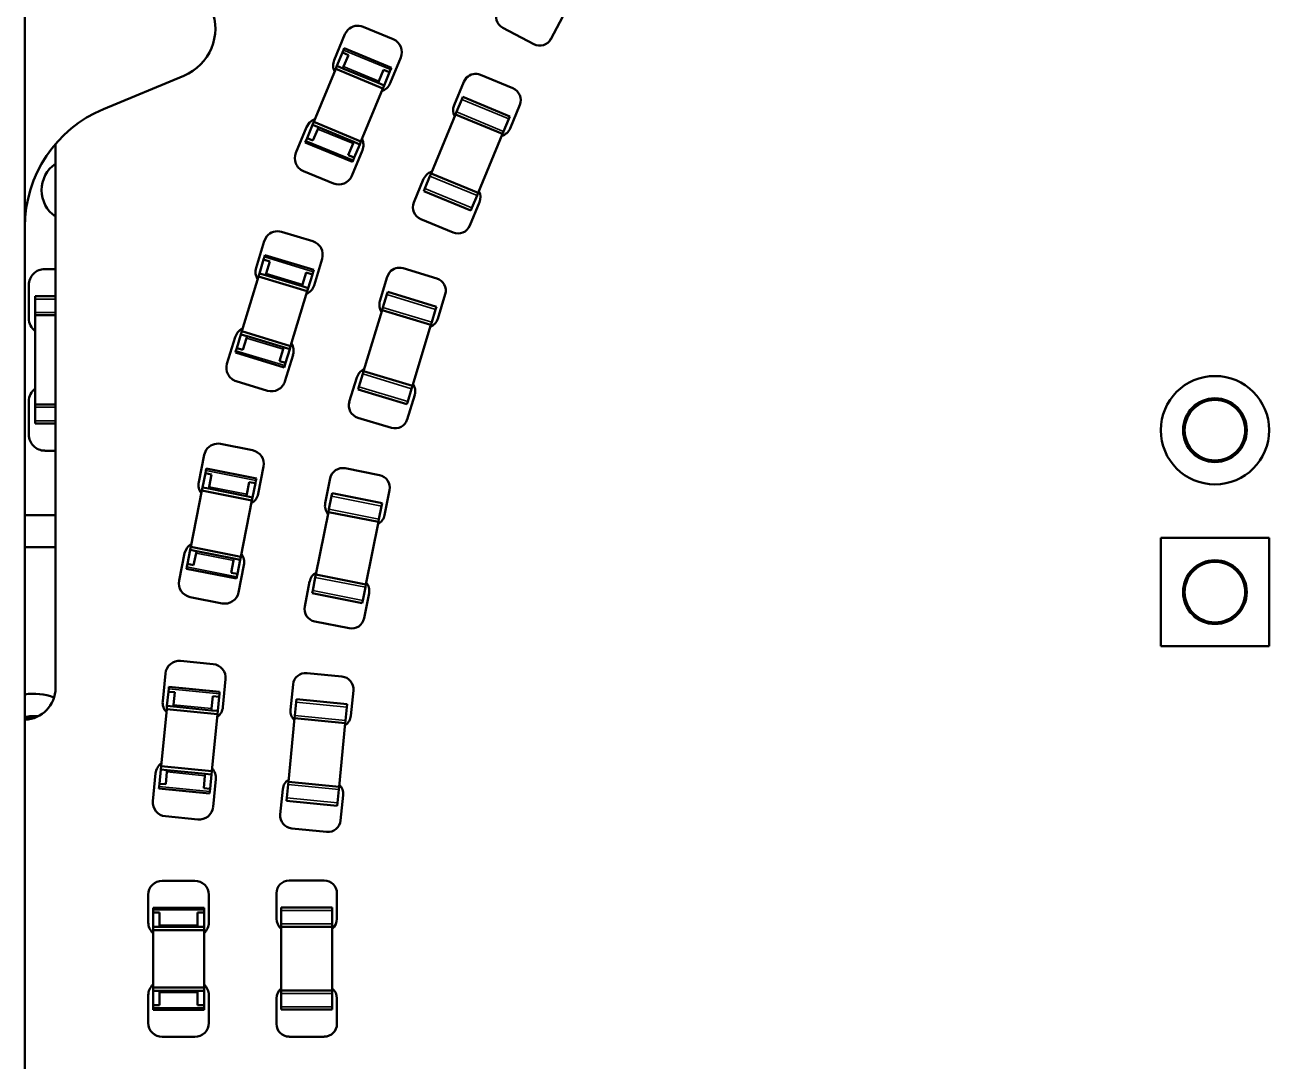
# Model space of a CAD drawing. Header units: inches. Extents: x -20.7 to 49, y -43 to 17.2.
# Drawn here: x 14.201 to 16.507, y -18.855 to -16.934 of the extents above; entities that cross this region are included whole.
import ezdxf

# ---------------------------------------------------------------- set-up
doc = ezdxf.new("R2010")
doc.units = ezdxf.units.IN
doc.header["$MEASUREMENT"] = 0
doc.layers.add('Visible (ANSI)', color=7, linetype='Continuous', lineweight=50)
doc.layers.add('Visible Narrow (ANSI)', color=7, linetype='Continuous', lineweight=35)

msp = doc.modelspace()

# ---------------------------------------------------------------- linework, layer by layer
at = {"layer": 'Visible (ANSI)'}
for p, q in [((14.201, -20.4958), (14.201, -16.8344)), ((15.1981, -16.9189), (15.1759, -16.9606)), ((14.794, -16.9519), (14.7996, -16.9435)), ((14.8277, -16.9379), (14.8837, -16.961)), ((15.1439, -16.9703), (15.0866, -16.9396)), ((14.7742, -16.9996), (14.794, -16.9519)), ((14.7793, -17.0105), (14.7895, -16.9859)), ((14.7895, -16.9859), (14.7915, -16.981)), ((14.8004, -16.9905), (14.7895, -16.9859)), ((14.7915, -16.981), (14.7928, -16.9778)), ((14.7916, -17.0117), (14.8004, -16.9905)), ((14.8801, -17.0139), (14.7928, -16.9778)), ((14.7363, -17.1142), (14.777, -17.016)), ((14.777, -17.016), (14.7793, -17.0105)), ((14.777, -17.016), (14.8643, -17.0521)), ((14.7793, -17.0105), (14.7902, -17.015)), ((14.7916, -17.0117), (14.7902, -17.015)), ((14.8557, -17.0421), (14.7902, -17.015)), ((14.8976, -16.9948), (14.8779, -17.0425)), ((14.8788, -17.0172), (14.8801, -17.0139)), ((14.3468, -17.0904), (14.4956, -17.0287)), ((14.857, -17.0389), (14.8557, -17.0421)), ((14.8658, -17.0176), (14.857, -17.0389)), ((14.8768, -17.0221), (14.8658, -17.0176)), ((14.8666, -17.0467), (14.8768, -17.0221)), ((14.8768, -17.0221), (14.8788, -17.0172)), ((15.0144, -17.0398), (15.0195, -17.0321)), ((15.0453, -17.027), (15.1053, -17.0519)), ((14.8236, -17.1503), (14.8643, -17.0521)), ((14.8557, -17.0421), (14.8666, -17.0467)), ((14.8643, -17.0521), (14.8666, -17.0467)), ((14.9963, -17.0835), (15.0144, -17.0398)), ((15.0009, -17.0956), (15.0104, -17.0727)), ((15.0104, -17.0727), (15.0124, -17.0677)), ((15.0997, -17.1039), (15.0124, -17.0677)), ((15.1181, -17.0827), (15.1, -17.1264)), ((14.9537, -17.2096), (14.9989, -17.1005)), ((15.0009, -17.0956), (14.9989, -17.1005)), ((15.0862, -17.1366), (14.9989, -17.1005)), ((15.0977, -17.1088), (15.0997, -17.1039)), ((14.703, -17.1715), (14.7228, -17.1237)), ((14.7228, -17.1237), (14.7284, -17.1153)), ((14.7239, -17.1442), (14.7341, -17.1196)), ((14.7341, -17.1196), (14.7363, -17.1142)), ((14.7341, -17.1196), (14.745, -17.1241)), ((14.7348, -17.1487), (14.7436, -17.1274)), ((14.7363, -17.1142), (14.8236, -17.1503)), ((14.745, -17.1241), (14.7436, -17.1274)), ((14.8105, -17.1513), (14.745, -17.1241)), ((15.0882, -17.1317), (15.0977, -17.1088)), ((14.7219, -17.1491), (14.7205, -17.1524)), ((14.8078, -17.1885), (14.7205, -17.1524)), ((14.7219, -17.1491), (14.7239, -17.1442)), ((14.7239, -17.1442), (14.7348, -17.1487)), ((14.8091, -17.1545), (14.8003, -17.1758)), ((14.8105, -17.1513), (14.8091, -17.1545)), ((14.8105, -17.1513), (14.8214, -17.1558)), ((14.8214, -17.1558), (14.8236, -17.1503)), ((15.041, -17.2458), (15.0862, -17.1366)), ((15.0882, -17.1317), (15.0862, -17.1366)), ((14.2577, -18.1631), (14.2577, -17.1551)), ((14.8003, -17.1758), (14.8112, -17.1803)), ((14.8265, -17.1667), (14.8067, -17.2144)), ((14.8112, -17.1803), (14.8214, -17.1558)), ((14.8092, -17.1852), (14.8078, -17.1885)), ((14.8092, -17.1852), (14.8112, -17.1803)), ((14.7729, -17.2284), (14.717, -17.2052)), ((14.9218, -17.2635), (14.9398, -17.2199)), ((14.9398, -17.2199), (14.945, -17.2122)), ((14.9422, -17.2374), (14.9516, -17.2145)), ((14.9516, -17.2145), (14.9537, -17.2096)), ((15.041, -17.2458), (14.9537, -17.2096)), ((14.9422, -17.2374), (14.9401, -17.2423)), ((15.0274, -17.2785), (14.9401, -17.2423)), ((15.0389, -17.2507), (15.041, -17.2458)), ((15.0435, -17.2628), (15.0254, -17.3064)), ((15.0294, -17.2736), (15.0389, -17.2507)), ((15.0294, -17.2736), (15.0274, -17.2785)), ((14.9946, -17.3192), (14.9345, -17.2944)), ((14.6295, -17.3845), (14.6445, -17.3351)), ((14.6445, -17.3351), (14.6492, -17.3262)), ((14.6767, -17.3179), (14.7346, -17.3354)), ((14.6449, -17.3644), (14.6459, -17.361)), ((14.7363, -17.3884), (14.6459, -17.361)), ((14.6356, -17.3949), (14.6433, -17.3694)), ((14.6433, -17.3694), (14.6449, -17.3644)), ((14.6546, -17.3729), (14.6433, -17.3694)), ((14.6479, -17.3949), (14.6546, -17.3729)), ((14.7519, -17.3677), (14.7369, -17.4171)), ((14.2378, -17.3868), (14.2577, -17.3868)), ((14.603, -17.5022), (14.6339, -17.4005)), ((14.6339, -17.4005), (14.6356, -17.3949)), ((14.6339, -17.4005), (14.7243, -17.428)), ((14.6356, -17.3949), (14.6469, -17.3983)), ((14.6479, -17.3949), (14.6469, -17.3983)), ((14.7147, -17.4189), (14.6469, -17.3983)), ((14.7224, -17.3934), (14.7157, -17.4155)), ((14.7337, -17.3969), (14.7224, -17.3934)), ((14.726, -17.4223), (14.7337, -17.3969)), ((14.7337, -17.3969), (14.7353, -17.3918)), ((14.7353, -17.3918), (14.7363, -17.3884)), ((14.8588, -17.4463), (14.8725, -17.4011)), ((14.8725, -17.4011), (14.8769, -17.393)), ((14.902, -17.3854), (14.9641, -17.4042)), ((14.2083, -17.4784), (14.2083, -17.4164)), ((14.6934, -17.5297), (14.7243, -17.428)), ((14.7157, -17.4155), (14.7147, -17.4189)), ((14.7147, -17.4189), (14.726, -17.4223)), ((14.7243, -17.428), (14.726, -17.4223)), ((14.8717, -17.4342), (14.8733, -17.4291)), ((14.9637, -17.4566), (14.8733, -17.4291)), ((14.2201, -17.437), (14.2577, -17.437)), ((14.2201, -17.4424), (14.2201, -17.437)), ((14.2201, -17.4424), (14.2201, -17.4672)), ((14.8645, -17.4579), (14.8717, -17.4342)), ((14.9799, -17.4337), (14.9662, -17.4789)), ((14.2201, -17.4672), (14.2201, -17.4725)), ((14.2201, -17.4725), (14.2201, -17.6378)), ((14.2201, -17.4725), (14.2577, -17.4725)), ((14.8287, -17.5761), (14.863, -17.463)), ((14.8645, -17.4579), (14.863, -17.463)), ((14.9534, -17.4905), (14.863, -17.463)), ((14.955, -17.4854), (14.9622, -17.4616)), ((14.9622, -17.4616), (14.9637, -17.4566)), ((14.9191, -17.6035), (14.9534, -17.4905)), ((14.955, -17.4854), (14.9534, -17.4905)), ((14.5755, -17.5625), (14.5905, -17.5131)), ((14.5905, -17.5131), (14.5952, -17.5042)), ((14.5936, -17.5333), (14.6013, -17.5079)), ((14.6013, -17.5079), (14.603, -17.5022)), ((14.6013, -17.5079), (14.6126, -17.5113)), ((14.603, -17.5022), (14.6934, -17.5297)), ((14.6049, -17.5368), (14.6116, -17.5147)), ((14.6126, -17.5113), (14.6116, -17.5147)), ((14.6804, -17.5319), (14.6126, -17.5113)), ((14.5921, -17.5384), (14.591, -17.5418)), ((14.6814, -17.5692), (14.591, -17.5418)), ((14.5921, -17.5384), (14.5936, -17.5333)), ((14.5936, -17.5333), (14.6049, -17.5368)), ((14.6794, -17.5353), (14.6727, -17.5573)), ((14.6804, -17.5319), (14.6794, -17.5353)), ((14.6804, -17.5319), (14.6917, -17.5353)), ((14.6979, -17.5457), (14.6829, -17.5951)), ((14.684, -17.5608), (14.6917, -17.5353)), ((14.6917, -17.5353), (14.6934, -17.5297)), ((14.6727, -17.5573), (14.684, -17.5608)), ((14.6825, -17.5658), (14.6814, -17.5692)), ((14.6825, -17.5658), (14.684, -17.5608)), ((14.8022, -17.6328), (14.8159, -17.5876)), ((14.8159, -17.5876), (14.8203, -17.5795)), ((14.82, -17.6049), (14.8272, -17.5811)), ((14.8272, -17.5811), (14.8287, -17.5761)), ((14.9191, -17.6035), (14.8287, -17.5761)), ((14.6506, -17.6123), (14.5927, -17.5948)), ((14.82, -17.6049), (14.8184, -17.61)), ((14.9088, -17.6374), (14.8184, -17.61)), ((14.9104, -17.6323), (14.9176, -17.6086)), ((14.9176, -17.6086), (14.9191, -17.6035)), ((14.2083, -17.6939), (14.2083, -17.6319)), ((14.2201, -17.6431), (14.2201, -17.6378)), ((14.2201, -17.6378), (14.2577, -17.6378)), ((14.9104, -17.6323), (14.9088, -17.6374)), ((14.9233, -17.6202), (14.9096, -17.6654)), ((14.2201, -17.6431), (14.2201, -17.668)), ((14.2201, -17.668), (14.2201, -17.6733)), ((14.2201, -17.6733), (14.2577, -17.6733)), ((14.8801, -17.6811), (14.818, -17.6623)), ((14.2577, -17.7235), (14.2378, -17.7235)), ((14.5333, -17.7311), (14.5371, -17.7218)), ((14.5636, -17.7108), (14.623, -17.7226)), ((14.5232, -17.7818), (14.5333, -17.7311)), ((14.6433, -17.753), (14.6332, -17.8037)), ((14.5303, -17.7915), (14.5355, -17.7654)), ((14.5355, -17.7654), (14.5365, -17.7602)), ((14.547, -17.7677), (14.5355, -17.7654)), ((14.5365, -17.7602), (14.5372, -17.7567)), ((14.6299, -17.7752), (14.5372, -17.7567)), ((14.5426, -17.7903), (14.547, -17.7677)), ((14.6292, -17.7786), (14.6299, -17.7752)), ((14.7575, -17.8209), (14.7667, -17.7746)), ((14.7945, -17.7561), (14.8582, -17.7687)), ((14.5084, -17.9015), (14.5291, -17.7973)), ((14.5291, -17.7973), (14.5303, -17.7915)), ((14.5291, -17.7973), (14.6218, -17.8157)), ((14.5303, -17.7915), (14.5419, -17.7938)), ((14.5426, -17.7903), (14.5419, -17.7938)), ((14.6114, -17.8076), (14.5419, -17.7938)), ((14.6166, -17.7815), (14.6121, -17.8041)), ((14.6281, -17.7839), (14.6166, -17.7815)), ((14.623, -17.8099), (14.6281, -17.7839)), ((14.6281, -17.7839), (14.6292, -17.7786)), ((14.8768, -17.7965), (14.8676, -17.8428)), ((14.6011, -17.92), (14.6218, -17.8157)), ((14.6121, -17.8041), (14.6114, -17.8076)), ((14.6114, -17.8076), (14.623, -17.8099)), ((14.6218, -17.8157), (14.623, -17.8099)), ((14.7643, -17.8319), (14.7692, -17.8076)), ((14.7692, -17.8076), (14.7702, -17.8024)), ((14.8629, -17.8208), (14.7702, -17.8024)), ((14.8619, -17.826), (14.8629, -17.8208)), ((14.201, -17.843), (14.2577, -17.843)), ((14.7403, -17.953), (14.7633, -17.8372)), ((14.7643, -17.8319), (14.7633, -17.8372)), ((14.856, -17.8556), (14.7633, -17.8372)), ((14.857, -17.8504), (14.8619, -17.826)), ((14.8329, -17.9714), (14.856, -17.8556)), ((14.857, -17.8504), (14.856, -17.8556)), ((16.3059, -18.0859), (16.3059, -17.8852)), ((16.3059, -17.8852), (16.5067, -17.8852)), ((16.5067, -17.8852), (16.5067, -18.0859)), ((14.2577, -17.9021), (14.201, -17.9021)), ((14.4869, -17.9642), (14.497, -17.9136)), ((14.497, -17.9136), (14.5008, -17.9042)), ((14.5021, -17.9334), (14.5072, -17.9073)), ((14.5072, -17.9073), (14.5084, -17.9015)), ((14.5072, -17.9073), (14.5188, -17.9096)), ((14.5084, -17.9015), (14.6011, -17.92)), ((14.5136, -17.9357), (14.5181, -17.9131)), ((14.5188, -17.9096), (14.5181, -17.9131)), ((14.5883, -17.9235), (14.5188, -17.9096)), ((14.501, -17.9386), (14.5021, -17.9334)), ((14.5021, -17.9334), (14.5136, -17.9357)), ((14.5876, -17.9269), (14.5831, -17.9495)), ((14.5883, -17.9235), (14.5876, -17.9269)), ((14.5883, -17.9235), (14.5999, -17.9258)), ((14.5947, -17.9518), (14.5999, -17.9258)), ((14.607, -17.9355), (14.5969, -17.9861)), ((14.5999, -17.9258), (14.6011, -17.92)), ((14.501, -17.9386), (14.5003, -17.9421)), ((14.593, -17.9605), (14.5003, -17.9421)), ((14.5831, -17.9495), (14.5947, -17.9518)), ((14.5937, -17.957), (14.593, -17.9605)), ((14.5937, -17.957), (14.5947, -17.9518)), ((14.7344, -17.9825), (14.7392, -17.9582)), ((14.7392, -17.9582), (14.7403, -17.953)), ((14.8329, -17.9714), (14.7403, -17.953)), ((14.7195, -18.0121), (14.7287, -17.9657)), ((14.7344, -17.9825), (14.7334, -17.9877)), ((14.8271, -18.001), (14.8319, -17.9766)), ((14.8319, -17.9766), (14.8329, -17.9714)), ((14.5666, -18.0064), (14.5072, -17.9946)), ((14.826, -18.0062), (14.7334, -17.9877)), ((14.8271, -18.001), (14.826, -18.0062)), ((14.8387, -17.9876), (14.8295, -18.034)), ((14.8018, -18.0525), (14.738, -18.0399)), ((16.5067, -18.0859), (16.3059, -18.0859)), ((14.4896, -18.113), (14.5499, -18.1189)), ((14.4563, -18.1876), (14.4614, -18.1361)), ((14.7239, -18.1355), (14.7885, -18.1418)), ((14.4669, -18.1701), (14.4675, -18.1648)), ((14.4675, -18.1648), (14.4678, -18.1612)), ((14.5618, -18.1705), (14.4678, -18.1612)), ((14.573, -18.1471), (14.568, -18.1986)), ((14.6934, -18.2037), (14.698, -18.1567)), ((14.8097, -18.1677), (14.8051, -18.2147)), ((14.4643, -18.1965), (14.4669, -18.1701)), ((14.4787, -18.1712), (14.4669, -18.1701)), ((14.4764, -18.1941), (14.4787, -18.1712)), ((14.5492, -18.1782), (14.547, -18.2011)), ((14.561, -18.1793), (14.5492, -18.1782)), ((14.5584, -18.2058), (14.561, -18.1793)), ((14.561, -18.1793), (14.5615, -18.174)), ((14.5615, -18.174), (14.5618, -18.1705)), ((14.7013, -18.214), (14.7037, -18.1893)), ((14.7037, -18.1893), (14.7042, -18.184)), ((14.7983, -18.1932), (14.7042, -18.184)), ((14.4533, -18.3082), (14.4638, -18.2024)), ((14.4638, -18.2024), (14.4643, -18.1965)), ((14.4638, -18.2024), (14.5578, -18.2116)), ((14.4643, -18.1965), (14.4761, -18.1977)), ((14.4764, -18.1941), (14.4761, -18.1977)), ((14.5466, -18.2046), (14.4761, -18.1977)), ((14.547, -18.2011), (14.5466, -18.2046)), ((14.5466, -18.2046), (14.5584, -18.2058)), ((14.5474, -18.3174), (14.5578, -18.2116)), ((14.5578, -18.2116), (14.5584, -18.2058)), ((14.7013, -18.214), (14.7008, -18.2192)), ((14.7953, -18.2232), (14.7978, -18.1985)), ((14.7978, -18.1985), (14.7983, -18.1932)), ((14.6892, -18.3368), (14.7008, -18.2192)), ((14.7948, -18.2285), (14.7008, -18.2192)), ((14.7832, -18.3461), (14.7948, -18.2285)), ((14.7953, -18.2232), (14.7948, -18.2285)), ((14.4381, -18.3727), (14.4432, -18.3213)), ((14.4502, -18.3405), (14.4528, -18.314)), ((14.4528, -18.314), (14.4533, -18.3082)), ((14.4528, -18.314), (14.4645, -18.3152)), ((14.4533, -18.3082), (14.5474, -18.3174)), ((14.4619, -18.3417), (14.4642, -18.3187)), ((14.4645, -18.3152), (14.4642, -18.3187)), ((14.535, -18.3222), (14.4645, -18.3152)), ((14.5347, -18.3257), (14.5324, -18.3486)), ((14.535, -18.3222), (14.5347, -18.3257)), ((14.535, -18.3222), (14.5468, -18.3233)), ((14.5442, -18.3498), (14.5468, -18.3233)), ((14.5468, -18.3233), (14.5474, -18.3174)), ((14.4496, -18.3458), (14.4493, -18.3493)), ((14.5433, -18.3586), (14.4493, -18.3493)), ((14.4496, -18.3458), (14.4502, -18.3405)), ((14.4502, -18.3405), (14.4619, -18.3417)), ((14.5324, -18.3486), (14.5442, -18.3498)), ((14.5437, -18.355), (14.5442, -18.3498)), ((14.5548, -18.3323), (14.5498, -18.3837)), ((14.6743, -18.3976), (14.6789, -18.3506)), ((14.6862, -18.3668), (14.6887, -18.3421)), ((14.6887, -18.3421), (14.6892, -18.3368)), ((14.7832, -18.3461), (14.6892, -18.3368)), ((14.7803, -18.376), (14.7827, -18.3513)), ((14.7827, -18.3513), (14.7832, -18.3461)), ((14.5437, -18.355), (14.5433, -18.3586)), ((14.6862, -18.3668), (14.6857, -18.3721)), ((14.7798, -18.3813), (14.6857, -18.3721)), ((14.7803, -18.376), (14.7798, -18.3813)), ((14.7906, -18.3616), (14.786, -18.4086)), ((14.5215, -18.4069), (14.4613, -18.4009)), ((14.7601, -18.4298), (14.6955, -18.4235)), ((14.4554, -18.5204), (14.5159, -18.5204)), ((14.6908, -18.52), (14.7557, -18.52)), ((14.4296, -18.5979), (14.4296, -18.5462)), ((14.5418, -18.5462), (14.5418, -18.5979)), ((14.6671, -18.5909), (14.6671, -18.5436)), ((14.7793, -18.5436), (14.7793, -18.5909)), ((14.5329, -18.5706), (14.4384, -18.5706)), ((14.4384, -18.5742), (14.4384, -18.5706)), ((14.4384, -18.5795), (14.4384, -18.5742)), ((14.4384, -18.606), (14.4384, -18.5795)), ((14.4502, -18.5795), (14.4384, -18.5795)), ((14.4502, -18.6025), (14.4502, -18.5795)), ((14.5211, -18.5795), (14.5211, -18.6025)), ((14.5329, -18.5795), (14.5211, -18.5795)), ((14.5329, -18.5742), (14.5329, -18.5706)), ((14.5329, -18.5795), (14.5329, -18.5742)), ((14.5329, -18.606), (14.5329, -18.5795)), ((14.676, -18.5755), (14.676, -18.5702)), ((14.7705, -18.5702), (14.676, -18.5702)), ((14.676, -18.6003), (14.676, -18.5755)), ((14.7705, -18.5755), (14.7705, -18.5702)), ((14.7705, -18.6003), (14.7705, -18.5755)), ((14.4384, -18.606), (14.4502, -18.606)), ((14.4384, -18.6119), (14.4384, -18.606)), ((14.4502, -18.6025), (14.4502, -18.606)), ((14.5211, -18.606), (14.4502, -18.606)), ((14.5211, -18.6025), (14.5211, -18.606)), ((14.5211, -18.606), (14.5329, -18.606)), ((14.5329, -18.6119), (14.5329, -18.606)), ((14.676, -18.6003), (14.676, -18.6056)), ((14.676, -18.7237), (14.676, -18.6056)), ((14.7705, -18.6056), (14.676, -18.6056)), ((14.7705, -18.6003), (14.7705, -18.6056)), ((14.7705, -18.7237), (14.7705, -18.6056)), ((14.4384, -18.6119), (14.5329, -18.6119)), ((14.4384, -18.7182), (14.4384, -18.6119)), ((14.5329, -18.7182), (14.5329, -18.6119)), ((14.4384, -18.7182), (14.5329, -18.7182)), ((14.4384, -18.7242), (14.4384, -18.7182)), ((14.5329, -18.7242), (14.5329, -18.7182)), ((14.4296, -18.7839), (14.4296, -18.7323)), ((14.4384, -18.7242), (14.4502, -18.7242)), ((14.4384, -18.7507), (14.4384, -18.7242)), ((14.5211, -18.7242), (14.4502, -18.7242)), ((14.4502, -18.7242), (14.4502, -18.7277)), ((14.4502, -18.7507), (14.4502, -18.7277)), ((14.5211, -18.7242), (14.5329, -18.7242)), ((14.5211, -18.7242), (14.5211, -18.7277)), ((14.5211, -18.7277), (14.5211, -18.7507)), ((14.5329, -18.7507), (14.5329, -18.7242)), ((14.5418, -18.7323), (14.5418, -18.7839)), ((14.6671, -18.7857), (14.6671, -18.7385)), ((14.676, -18.7291), (14.676, -18.7237)), ((14.7705, -18.7237), (14.676, -18.7237)), ((14.676, -18.7539), (14.676, -18.7291)), ((14.7705, -18.7291), (14.7705, -18.7237)), ((14.7705, -18.7539), (14.7705, -18.7291)), ((14.7793, -18.7385), (14.7793, -18.7857)), ((14.4384, -18.7507), (14.4502, -18.7507)), ((14.4384, -18.756), (14.4384, -18.7507)), ((14.4384, -18.756), (14.4384, -18.7596)), ((14.5329, -18.7596), (14.4384, -18.7596)), ((14.5211, -18.7507), (14.5329, -18.7507)), ((14.5329, -18.756), (14.5329, -18.7507)), ((14.5329, -18.756), (14.5329, -18.7596)), ((14.676, -18.7539), (14.676, -18.7592)), ((14.7705, -18.7592), (14.676, -18.7592)), ((14.7705, -18.7539), (14.7705, -18.7592)), ((14.5159, -18.8098), (14.4554, -18.8098)), ((14.7557, -18.8094), (14.6908, -18.8094))]:
    msp.add_line(p, q, dxfattribs=at)
for centre, radius in [((16.4063, -17.6855), 0.1004), ((16.4063, -17.6855), 0.0591), ((16.4063, -17.6855), 0.0591), ((16.4063, -17.6855), 0.0561), ((16.4063, -17.6855), 0.0561), ((16.4063, -17.9855), 0.0591), ((16.4063, -17.9855), 0.0591), ((16.4063, -17.9855), 0.0561), ((16.4063, -17.9855), 0.0561)]:
    msp.add_circle(centre, radius, dxfattribs=at)
for centre, radius, start, end in [((14.4594, -16.9414), 0.0945, 292.5, 22.5), ((15.0977, -16.9188), 0.0236, 151.8755, 241.8746), ((14.8179, -16.9618), 0.0258, 67.4994, 135.0005), ((14.8738, -16.9849), 0.0258, 337.5, 67.5), ((15.155, -16.9494), 0.0236, 241.8755, 331.8746), ((14.7981, -17.0095), 0.0258, 157.5, 206.4177), ((15.0362, -17.0488), 0.0236, 67.5002, 134.9994), ((14.854, -17.0327), 0.0258, 288.5824, 337.5), ((15.0963, -17.0737), 0.0236, 337.5002, 67.4997), ((15.0182, -17.0925), 0.0236, 157.5002, 208.8175), ((14.4372, -17.3086), 0.2362, 112.5, 180), ((14.7467, -17.1336), 0.0258, 108.5823, 135.0005), ((15.0782, -17.1174), 0.0236, 286.1825, 337.4993), ((14.8026, -17.1568), 0.0258, 337.5, 26.4177), ((14.7269, -17.1814), 0.0258, 157.5, 247.5), ((14.291, -17.2407), 0.0591, 124.3115, 235.6885), ((14.7828, -17.2045), 0.0258, 247.5, 337.5), ((14.9617, -17.2289), 0.0236, 106.1819, 134.9994), ((15.0217, -17.2538), 0.0236, 337.5002, 28.8175), ((14.9436, -17.2725), 0.0236, 157.5002, 247.4997), ((15.0036, -17.2974), 0.0236, 247.5006, 337.4993), ((14.6692, -17.3426), 0.0258, 73.1251, 140.6247), ((14.7271, -17.3602), 0.0258, 343.1246, 73.1251), ((14.6542, -17.392), 0.0258, 163.1246, 212.0428), ((14.8951, -17.408), 0.0236, 73.1249, 140.6249), ((14.2378, -17.4164), 0.0295, 89.9998, 180.0003), ((14.9573, -17.4268), 0.0236, 343.1258, 73.1245), ((14.7121, -17.4096), 0.0258, 294.2074, 343.1251), ((14.8814, -17.4532), 0.0236, 163.1258, 214.4426), ((14.2378, -17.4784), 0.0295, 179.9998, 233.1302), ((14.6152, -17.5206), 0.0258, 114.2072, 140.6247), ((14.9436, -17.472), 0.0236, 291.8072, 343.1247), ((14.6731, -17.5382), 0.0258, 343.1246, 32.0428), ((14.6002, -17.57), 0.0258, 163.1246, 253.1251), ((14.8386, -17.5945), 0.0236, 111.807, 140.6249), ((14.2378, -17.6319), 0.0295, 126.8698, 180.0003), ((14.6581, -17.5876), 0.0258, 253.1248, 343.1251), ((14.9007, -17.6133), 0.0236, 343.1258, 34.4426), ((14.8248, -17.6397), 0.0236, 163.1258, 253.1245), ((14.887, -17.6585), 0.0236, 253.1252, 343.1247), ((14.2378, -17.6939), 0.0295, 179.9998, 270.0003), ((14.5586, -17.7362), 0.0258, 78.7492, 146.2503), ((14.618, -17.748), 0.0258, 348.7496, 78.7504), ((14.7899, -17.7792), 0.0236, 78.7505, 168.7495), ((14.8536, -17.7919), 0.0236, 348.7499, 78.7501), ((14.5485, -17.7868), 0.0258, 168.7496, 217.6677), ((14.6079, -17.7986), 0.0258, 299.8319, 348.7504), ((14.7807, -17.8256), 0.0236, 168.7499, 220.0677), ((14.8444, -17.8382), 0.0236, 297.4322, 348.7495), ((14.5223, -17.9186), 0.0258, 119.8318, 146.2503), ((14.5817, -17.9304), 0.0258, 348.7496, 37.6677), ((14.7519, -17.9704), 0.0236, 117.4322, 168.7495), ((14.5122, -17.9693), 0.0258, 168.7496, 258.7504), ((14.8156, -17.983), 0.0236, 348.7499, 40.0677), ((14.5716, -17.9811), 0.0258, 258.7493, 348.7504), ((14.7427, -18.0167), 0.0236, 168.7499, 258.7501), ((14.8064, -18.0294), 0.0236, 258.7505, 348.7495), ((14.4871, -18.1387), 0.0258, 84.3744, 174.3756), ((14.5473, -18.1446), 0.0258, 354.3744, 84.3756), ((14.7215, -18.159), 0.0236, 84.3756, 174.3747), ((14.7862, -18.1654), 0.0236, 354.375, 84.3749), ((14.1986, -18.1631), 0.0591, 272.2651, 0), ((14.1986, -18.1631), 0.0591, 272.2687, 359.9983), ((14.2177, -18.2742), 0.1004, 68.251, 99.6228), ((14.482, -18.1901), 0.0258, 174.3744, 223.2932), ((14.2177, -18.2742), 0.0591, 82.2907, 106.5095), ((14.5423, -18.196), 0.0258, 305.4573, 354.3756), ((14.7169, -18.206), 0.0236, 174.375, 225.6928), ((14.7816, -18.2124), 0.0236, 303.0576, 354.3747), ((14.2177, -18.2742), 0.0561, 87.4922, 107.4054), ((14.2177, -18.2742), 0.0561, 87.4922, 107.4054), ((14.4689, -18.3238), 0.0258, 125.4573, 174.3756), ((14.5291, -18.3297), 0.0258, 354.3744, 43.2932), ((14.7024, -18.3529), 0.0236, 123.0576, 174.3747), ((14.7671, -18.3593), 0.0236, 354.375, 45.6928), ((14.4638, -18.3752), 0.0258, 174.3744, 264.3756), ((14.524, -18.3812), 0.0258, 264.3744, 354.3756), ((14.6978, -18.3999), 0.0236, 174.375, 264.3749), ((14.7625, -18.4063), 0.0236, 264.3756, 354.3747), ((14.4554, -18.5462), 0.0258, 89.9996, 180.0004), ((14.5159, -18.5462), 0.0258, 359.9996, 90.0004), ((14.6908, -18.5436), 0.0236, 90.0003, 179.9997), ((14.7557, -18.5436), 0.0236, 0.0003, 89.9997), ((14.4554, -18.5979), 0.0258, 179.9996, 228.9178), ((14.5159, -18.5979), 0.0258, 311.0822, 0.0004), ((14.6908, -18.5909), 0.0236, 180.0003, 231.3176), ((14.7557, -18.5909), 0.0236, 308.6824, 359.9997), ((14.4554, -18.7323), 0.0258, 131.0822, 180.0004), ((14.5159, -18.7323), 0.0258, 359.9996, 48.9178), ((14.6908, -18.7385), 0.0236, 128.6824, 179.9997), ((14.7557, -18.7385), 0.0236, 0.0003, 51.3176), ((14.4554, -18.7839), 0.0258, 179.9996, 270.0004), ((14.5159, -18.7839), 0.0258, 269.9996, 0.0004), ((14.6908, -18.7857), 0.0236, 180.0003, 269.9997), ((14.7557, -18.7857), 0.0236, 270.0003, 359.9997)]:
    msp.add_arc(centre, radius, start, end, dxfattribs=at)
at = {"layer": 'Visible Narrow (ANSI)'}
for p, q in [((14.8788, -17.0172), (14.7915, -16.981)), ((14.857, -17.0389), (14.7916, -17.0117)), ((15.0977, -17.1088), (15.0104, -17.0727)), ((15.0882, -17.1317), (15.0009, -17.0956)), ((14.8091, -17.1545), (14.7436, -17.1274)), ((14.8092, -17.1852), (14.7219, -17.1491)), ((15.0389, -17.2507), (14.9516, -17.2145)), ((15.0294, -17.2736), (14.9422, -17.2374)), ((14.7353, -17.3918), (14.6449, -17.3644)), ((14.7157, -17.4155), (14.6479, -17.3949)), ((14.2201, -17.4424), (14.2577, -17.4424)), ((14.9622, -17.4616), (14.8717, -17.4342)), ((14.2201, -17.4672), (14.2577, -17.4672)), ((14.955, -17.4854), (14.8645, -17.4579)), ((14.6794, -17.5353), (14.6116, -17.5147)), ((14.6825, -17.5658), (14.5921, -17.5384)), ((14.9176, -17.6086), (14.8272, -17.5811)), ((14.9104, -17.6323), (14.82, -17.6049)), ((14.2201, -17.6431), (14.2577, -17.6431)), ((14.2201, -17.668), (14.2577, -17.668)), ((14.6292, -17.7786), (14.5365, -17.7602)), ((14.6121, -17.8041), (14.5426, -17.7903)), ((14.8619, -17.826), (14.7692, -17.8076)), ((14.857, -17.8504), (14.7643, -17.8319)), ((14.5876, -17.9269), (14.5181, -17.9131)), ((14.5937, -17.957), (14.501, -17.9386)), ((14.8319, -17.9766), (14.7392, -17.9582)), ((14.8271, -18.001), (14.7344, -17.9825)), ((14.5615, -18.174), (14.4675, -18.1648)), ((14.7978, -18.1985), (14.7037, -18.1893)), ((14.547, -18.2011), (14.4764, -18.1941)), ((14.7953, -18.2232), (14.7013, -18.214)), ((14.5347, -18.3257), (14.4642, -18.3187)), ((14.5437, -18.355), (14.4496, -18.3458)), ((14.7827, -18.3513), (14.6887, -18.3421)), ((14.7803, -18.376), (14.6862, -18.3668)), ((14.5329, -18.5742), (14.4384, -18.5742)), ((14.7705, -18.5755), (14.676, -18.5755)), ((14.5211, -18.6025), (14.4502, -18.6025)), ((14.7705, -18.6003), (14.676, -18.6003)), ((14.5211, -18.7277), (14.4502, -18.7277)), ((14.7705, -18.7291), (14.676, -18.7291)), ((14.5329, -18.756), (14.4384, -18.756)), ((14.7705, -18.7539), (14.676, -18.7539))]:
    msp.add_line(p, q, dxfattribs=at)

doc.saveas('drawing.dxf')
